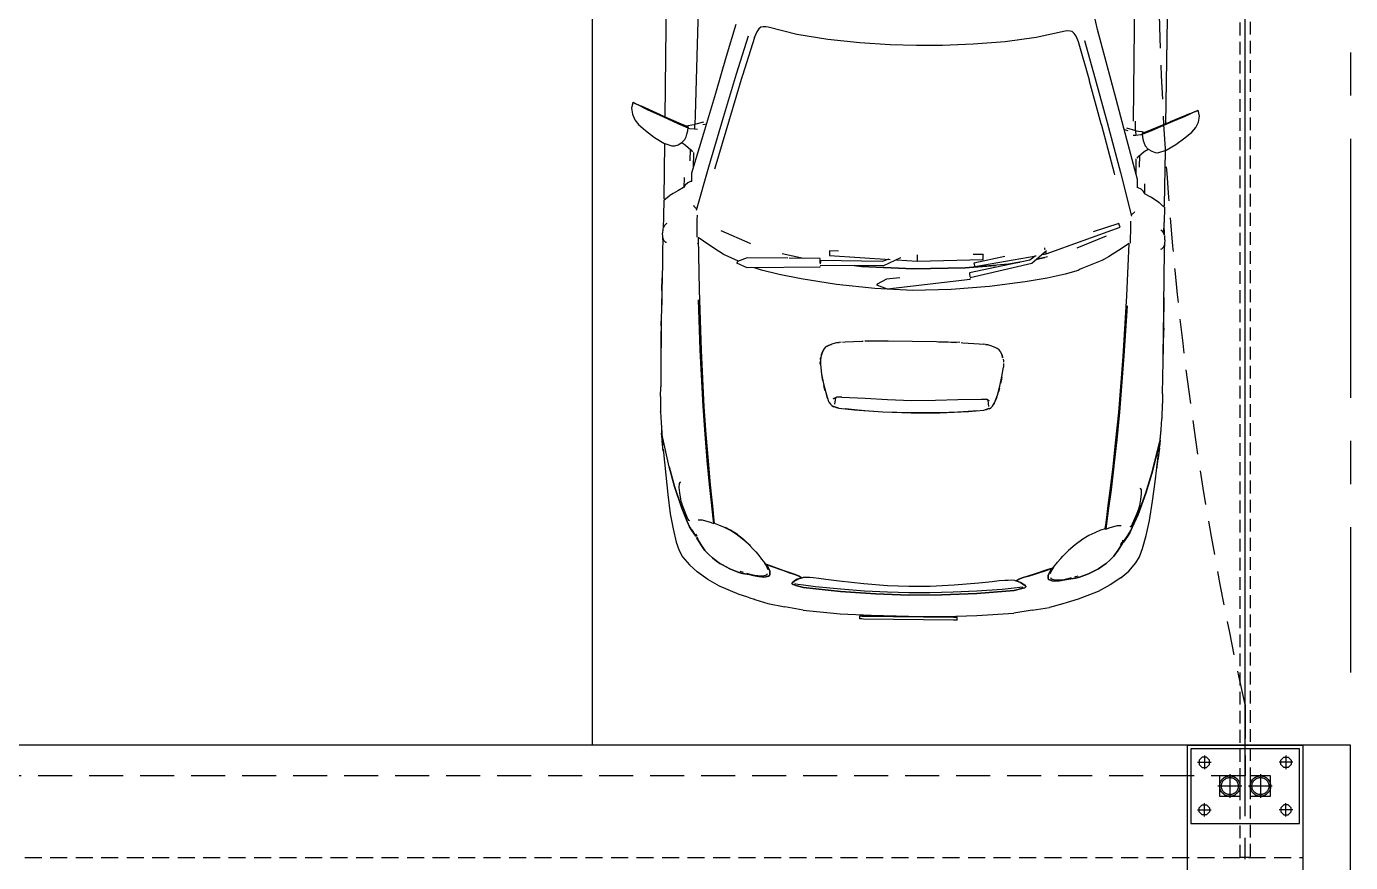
# Model space of a CAD drawing. Header units: inches. Extents: x 7915 to 10666, y -851 to 1175.
# Drawn here: x 9489.7 to 9684.5, y 117.4 to 240.3 of the extents above; entities that cross this region are included whole.
import ezdxf

# ---------------------------------------------------------------- set-up
doc = ezdxf.new("R2010")
doc.units = ezdxf.units.IN
doc.header["$LTSCALE"] = 10
doc.header["$MEASUREMENT"] = 0
for name, pattern in [('Amconstr', [9999, 9999, 0]), ('CENTER2', [28.575, 19.05, -3.175, 3.175, -3.175]), ('DASHED', [0.75, 0.5, -0.25]), ('HIDDEN2', [0.1875, 0.125, -0.0625])]:
    doc.linetypes.add(name, pattern=pattern)
for name, color, linetype in [('CAR1', 250, 'Continuous'), ('dim', 1, 'Continuous'), ('DIM DET', 2, 'Continuous'), ('PARK LINE', 2, 'Continuous'), ('SHADE COL', 4, 'Continuous'), ('SHADE I SEC BEAM', 11, 'HIDDEN2'), ('TEFLONE', 41, 'Continuous'), ('WALL', 4, 'Continuous')]:
    doc.layers.add(name, color=color, linetype=linetype)

# ---------------------------------------------------------------- blocks, each defined once
blk = doc.blocks.new('A$Cb01bacc0')
at = {"layer": 'SHADE COL', "linetype": 'Amconstr', "lineweight": 25}
h = blk.add_hatch(color=250, dxfattribs=at)
h.dxf.hatch_style = 1
edge = h.paths.add_edge_path(flags=17)
edge.add_arc((0, 0), 1.25, 0, 360)
edge = h.paths.add_edge_path()
edge.add_arc((0, 0), 1.5, 0, 360)
at = {"layer": 'SHADE COL', "color": 250, "linetype": 'Amconstr', "lineweight": 25}
for p, q in [((1.75, 0), (-1.75, 0)), ((0, -1.75), (0, 1.75))]:
    blk.add_line(p, q, dxfattribs=at)
at = {"layer": 'SHADE COL', "color": 1, "linetype": 'Amconstr', "lineweight": 25}
blk.add_lwpolyline([(-1.5, -1.5), (1.5, -1.5), (1.5, 1.5), (-1.5, 1.5)], close=True, dxfattribs=at)
at = {"layer": 'SHADE COL', "linetype": 'Amconstr', "lineweight": 25}
for radius in [1.5, 1.25]:
    blk.add_circle((0, 0), radius, dxfattribs=at)
blk = doc.blocks.new('A$Cdadfba19')
at = {"layer": 'SHADE COL', "color": 250, "linetype": 'Amconstr', "lineweight": 25}
for p, q in [((1, 0), (-1, 0)), ((0, 1), (0, -1))]:
    blk.add_line(p, q, dxfattribs=at)
at = {"layer": 'SHADE COL', "color": 1, "linetype": 'Amconstr', "lineweight": 25}
blk.add_lwpolyline([(-0.31, 0.75), (-0.75, 0.31), (-0.75, -0.31), (-0.31, -0.75), (0.31, -0.75), (0.75, -0.31), (0.75, 0.31), (0.31, 0.75)], close=True, dxfattribs=at)
blk = doc.blocks.new('*U247')
at = {"layer": 'DIM DET', "color": 250, "linetype": 'CENTER2', "ltscale": 0.1}
blk.add_line((0, -21), (0, 21), dxfattribs=at)
at = {"layer": 'SHADE COL', "color": 1, "linetype": 'Amconstr', "lineweight": 25}
blk.add_lwpolyline([(-8.5, -18), (-8.5, 18), (8.5, 18), (8.5, -18)], close=True, dxfattribs=at)
at = {"layer": 'SHADE COL', "color": 2, "linetype": 'Amconstr', "lineweight": 25}
for points in [[(8, 6.5), (8, 17.5), (-8, 17.5), (-8, 6.5)], [(8, -6.5), (8, -17.5), (-8, -17.5), (-8, -6.5)]]:
    blk.add_lwpolyline(points, close=True, dxfattribs=at)
for p, rotation in [((-6, 15.5), 90), ((6, 8.5), 270), ((-6, -8.5), 90), ((6, -15.5), 270)]:
    blk.add_blockref('A$Cdadfba19', p, dxfattribs=dict(at, rotation=rotation))
at = {"layer": 'SHADE COL', "color": 2, "linetype": 'Amconstr', "lineweight": 25, "xscale": -1}
for p, rotation in [((6, 15.5), 270), ((-6, 8.5), 90), ((6, -8.5), 270), ((-6, -15.5), 90)]:
    blk.add_blockref('A$Cdadfba19', p, dxfattribs=dict(at, rotation=rotation))
at = {"layer": 'SHADE COL', "linetype": 'Amconstr', "lineweight": 25, "rotation": 90.00000000000001}
for p in [(-2.25, 12), (2.25, 12), (-2.25, -12), (2.25, -12)]:
    blk.add_blockref('A$Cb01bacc0', p, dxfattribs=at)
blk = doc.blocks.new('*U248')
at = {"layer": 'dim', "color": 0, "linetype": 'ByBlock', "lineweight": -2}
blk.add_blockref('*U247', (1536, 0), dxfattribs=at)
blk = doc.blocks.new('*U249')
at = {"layer": 'PARK LINE', "linetype": 'Amconstr', "lineweight": 25}
blk.add_line((-17.45, 4.43), (-203.54, 51.71), dxfattribs=at)
blk = doc.blocks.new('*U250')
at = {"layer": 'PARK LINE', "color": 0, "linetype": 'ByBlock', "lineweight": -2}
for p in [(-354.55, -1395.67), (-378.19, -1488.71)]:
    blk.add_blockref('*U249', p, dxfattribs=at)
blk = doc.blocks.new('*U251')
at = {"layer": 'SHADE I SEC BEAM', "ltscale": 1.5}
blk.add_lwpolyline([(-0.75, 124.75), (0.75, 124.75), (0.75, -124.75), (-0.75, -124.75)], close=True, dxfattribs=at)
blk = doc.blocks.new('*U252')
at = {"layer": 'dim', "color": 0, "linetype": 'ByBlock', "lineweight": -2}
blk.add_blockref('*U251', (1536, 252.5), dxfattribs=at)
blk = doc.blocks.new('*U255')
at = {"layer": 'TEFLONE', "linetype": 'DASHED'}
blk.add_lwpolyline([(-89.63, 108, 0.1117), (-89.63, -120), (102.37, -120, -0.1117), (102.37, 108), (102.37, 118.5), (-89.63, 118.5)], format="xyb", close=True, dxfattribs=at)
blk = doc.blocks.new('*U256')
at = {"layer": 'TEFLONE', "color": 0, "linetype": 'ByBlock', "lineweight": -2}
blk.add_blockref('*U255', (1344, 0), dxfattribs=at)
blk = doc.blocks.new('A$C6e495745')
at = {"layer": 'CAR1'}
for p, q in [((72.29, 82.45), (71.42, 81.44)), ((72.96, 83), (72.29, 82.45)), ((72.98, 83.01), (72.96, 83)), ((73.79, 83.39), (72.98, 83.01)), ((73.76, 79.24), (74.98, 82.06)), ((74.67, 83.52), (73.79, 83.39)), ((74.82, 81.89), (74.52, 81.2)), ((75.54, 83.33), (74.67, 83.52)), ((74.69, 81.6), (74.79, 81.81)), ((74.79, 81.81), (74.89, 82.03)), ((74.89, 82.03), (74.97, 82.21)), ((75.54, 83.34), (74.95, 83.46)), ((74.97, 82.21), (75.13, 82.52)), ((74.97, 82.21), (74.97, 82.21)), ((75.53, 83.3), (74.98, 82.06)), ((75.13, 82.52), (75.26, 82.81)), ((75.45, 83.18), (75.26, 82.81)), ((75.26, 82.81), (75.37, 83.04)), ((75.26, 82.81), (75.26, 82.81)), ((75.37, 83.04), (75.45, 83.18)), ((75.45, 83.18), (75.5, 83.25)), ((75.5, 83.25), (75.53, 83.3)), ((75.53, 83.3), (75.54, 83.33)), ((75.54, 83.33), (75.54, 83.34)), ((70.42, 80.11), (69.59, 78.71)), ((71.42, 81.44), (70.42, 80.11)), ((73.64, 79.22), (74.18, 80.44)), ((74.52, 81.2), (73.7, 79.36)), ((74.18, 80.44), (74.6, 81.41)), ((74.6, 81.41), (74.69, 81.6)), ((24.58, 78.19), (20.77, 77.75)), ((21.99, 77.25), (26.64, 78.37)), ((24.3, 78.16), (25.74, 78.35)), ((25.52, 78.28), (25.14, 78.23)), ((25.52, 78.28), (25.6, 78.29)), ((25.6, 78.29), (26.94, 78.43)), ((26.34, 78.41), (25.74, 78.35)), ((26.94, 78.43), (26.34, 78.41)), ((26.64, 78.37), (26.75, 78.39)), ((26.75, 78.39), (26.64, 78.37)), ((26.75, 78.39), (26.84, 78.4)), ((26.84, 78.4), (26.75, 78.39)), ((26.84, 78.4), (26.92, 78.41)), ((26.92, 78.41), (26.84, 78.4)), ((26.96, 78.42), (26.87, 78.4)), ((27.57, 78.47), (26.94, 78.43)), ((28.49, 78.54), (26.96, 78.42)), ((30.04, 78.64), (28.49, 78.54)), ((30.04, 78.64), (30.13, 78.64)), ((32.33, 78.68), (30.13, 78.64)), ((32.33, 78.68), (33.75, 78.67)), ((36.21, 78.7), (33.75, 78.67)), ((38.54, 78.72), (36.21, 78.7)), ((40.51, 78.72), (38.54, 78.72)), ((42.71, 78.71), (39.48, 78.68)), ((43.4, 78.71), (40.51, 78.72)), ((42.71, 78.71), (43.4, 78.71)), ((45.62, 78.7), (43.4, 78.71)), ((47.81, 78.69), (45.62, 78.7)), ((47.93, 78.68), (45.79, 78.69)), ((49.8, 78.68), (47.81, 78.69)), ((47.93, 78.68), (49.8, 78.67)), ((50.73, 78.67), (49.8, 78.68)), ((49.8, 78.67), (49.8, 78.67)), ((51.84, 78.67), (49.81, 78.68)), ((53.74, 78.67), (51.84, 78.67)), ((55.42, 78.67), (53.74, 78.67)), ((54.96, 78.1), (54.99, 78.21)), ((54.99, 78.21), (55.29, 78.5)), ((55.29, 78.5), (55.71, 78.65)), ((55.42, 78.67), (55.74, 78.65)), ((55.71, 78.65), (55.8, 78.67)), ((55.8, 78.67), (56.37, 78.71)), ((56.94, 78.67), (56.37, 78.71)), ((56.94, 78.67), (57.03, 78.65)), ((57.45, 78.5), (57.03, 78.65)), ((57.18, 78.59), (58.65, 78.54)), ((57.74, 78.21), (57.45, 78.5)), ((57.78, 78.09), (57.74, 78.21)), ((58.65, 78.54), (58.92, 78.54)), ((58.92, 78.54), (61.19, 78.56)), ((61.35, 78.32), (61.19, 78.56)), ((61.41, 78.53), (61.32, 78.44)), ((61.32, 78.43), (61.32, 78.44)), ((61.32, 78.36), (61.32, 78.43)), ((61.32, 78.43), (61.32, 78.43)), ((61.82, 77.81), (61.35, 78.32)), ((61.41, 78.53), (61.47, 78.53)), ((61.47, 78.53), (69.53, 78.55)), ((69.59, 78.71), (69.2, 77.51)), ((73.76, 79.24), (72.61, 76.52)), ((72.7, 77.1), (73.11, 78.02)), ((73.7, 79.36), (72.9, 77.53)), ((73.11, 78.02), (73.64, 79.22)), ((73.47, 78.56), (93.59, 78.6)), ((10.92, 76.06), (9.71, 75.6)), ((12.86, 76.56), (10.92, 76.06)), ((15.07, 76.99), (12.86, 76.56)), ((17.94, 77.41), (15.07, 76.99)), ((15.93, 75.31), (19.11, 76.41)), ((19.11, 76.41), (15.93, 75.31)), ((20.77, 77.75), (17.94, 77.41)), ((19.11, 76.41), (21.99, 77.25)), ((21.99, 77.25), (19.11, 76.41)), ((61.84, 77.78), (61.82, 77.81)), ((61.88, 77.72), (61.84, 77.78)), ((62.19, 77.25), (61.88, 77.72)), ((62.63, 76.54), (62.19, 77.25)), ((63.09, 75.71), (62.63, 76.54)), ((69.2, 77.51), (69.23, 77.09)), ((69.23, 77.09), (69.39, 76.57)), ((69.72, 76.04), (69.34, 75.49)), ((69.39, 76.57), (69.7, 76.06)), ((69.7, 76.06), (70.19, 75.63)), ((72.23, 76), (72, 75.43)), ((72.61, 76.52), (72.09, 75.28)), ((72.11, 75.69), (72.23, 76)), ((72.47, 76.57), (72.23, 76)), ((72.23, 76), (72.36, 76.3)), ((72.36, 76.3), (72.49, 76.61)), ((72.36, 76.3), (72.47, 76.57)), ((72.9, 77.53), (72.47, 76.57)), ((72.47, 76.57), (72.49, 76.61)), ((72.49, 76.61), (72.51, 76.66)), ((72.51, 76.66), (72.53, 76.72)), ((72.53, 76.72), (72.56, 76.77)), ((72.56, 76.77), (72.6, 76.86)), ((72.6, 76.86), (72.64, 76.95)), ((72.64, 76.95), (72.67, 77.03)), ((72.67, 77.03), (72.7, 77.1)), ((7.59, 74.06), (6.61, 72.93)), ((8.8, 75.09), (7.59, 74.06)), ((9.71, 75.6), (8.8, 75.09)), ((12.68, 73.79), (13.21, 74.13)), ((13.21, 74.13), (12.68, 73.79)), ((13.21, 74.13), (14, 74.49)), ((14, 74.49), (13.21, 74.13)), ((14, 74.49), (15.93, 75.31)), ((15.93, 75.31), (14, 74.49)), ((14.09, 74.13), (14.14, 74.26)), ((14.17, 74.32), (14.14, 74.26)), ((14.32, 74.41), (14.17, 74.32)), ((14.53, 74.53), (14.32, 74.41)), ((16.13, 75.17), (14.53, 74.53)), ((16.51, 75.31), (16.13, 75.17)), ((16.76, 75.39), (16.51, 75.31)), ((16.98, 75.46), (16.76, 75.39)), ((17.24, 75.53), (16.98, 75.46)), ((18.17, 75.68), (17.24, 75.53)), ((18.99, 75.77), (18.17, 75.68)), ((19.57, 75.77), (18.99, 75.77)), ((19.72, 75.68), (19.57, 75.77)), ((19.74, 75.58), (19.72, 75.68)), ((60.4, 74.16), (59.94, 73.7)), ((60.51, 74.21), (60.4, 74.16)), ((63.12, 75.67), (63.09, 75.71)), ((64.6, 75.65), (63.12, 75.67)), ((63.15, 75.64), (63.12, 75.67)), ((63.46, 75.47), (63.15, 75.64)), ((63.82, 75.09), (63.46, 75.47)), ((64, 74.68), (63.82, 75.09)), ((64.03, 74.52), (64, 74.68)), ((65.23, 74.56), (64.02, 74.57)), ((71.08, 72.89), (65.23, 74.56)), ((68.27, 74.3), (66.02, 74.34)), ((68.75, 74.82), (67.03, 74.82)), ((68.65, 74.71), (68.36, 74.46)), ((69.34, 75.49), (68.65, 74.71)), ((70.19, 75.63), (70.55, 75.45)), ((70.55, 75.45), (70.96, 75.32)), ((70.96, 75.32), (71.44, 75.21)), ((71.44, 75.21), (71.98, 75.14)), ((71.67, 73.8), (71.69, 74.21)), ((71.69, 74.21), (71.77, 74.95)), ((72.38, 74.23), (71.69, 74.24)), ((71.77, 74.95), (71.79, 75.17)), ((72, 75.43), (71.96, 75.23)), ((71.96, 75.23), (71.97, 75.33)), ((71.96, 75.16), (71.96, 75.23)), ((71.96, 75.23), (71.98, 75.14)), ((71.98, 75.14), (71.96, 75.16)), ((71.97, 75.33), (72, 75.43)), ((71.98, 75.14), (72.04, 75.18)), ((72.01, 75.15), (71.98, 75.14)), ((72, 75.43), (72.11, 75.69)), ((72.04, 75.18), (72.01, 75.15)), ((72.04, 75.18), (72.09, 75.28)), ((72.07, 75.22), (72.04, 75.18)), ((72.09, 75.28), (72.07, 75.22)), ((72.21, 75.14), (72.14, 75.41)), ((72.29, 74.6), (72.21, 75.14)), ((72.33, 74.29), (72.29, 74.6)), ((72.33, 74.23), (72.33, 74.29)), ((72.74, 72.91), (72.38, 74.23)), ((73.77, 74.14), (72.4, 74.16)), ((101.62, 73.79), (73.77, 74.14)), ((5.51, 71.36), (6.59, 72.91)), ((9.77, 71.85), (10.64, 72.46)), ((10.64, 72.46), (9.77, 71.85)), ((10.64, 72.46), (11.67, 73.07)), ((11.67, 73.07), (10.64, 72.46)), ((11.72, 72.99), (11.49, 72.87)), ((11.89, 73.21), (11.78, 73.13)), ((11.78, 73.02), (12.12, 73.13)), ((11.84, 73.21), (12.18, 73.45)), ((12.3, 73.49), (11.89, 73.21)), ((12.18, 73.45), (12.68, 73.79)), ((12.77, 73.81), (12.3, 73.49)), ((14.26, 72.3), (14.12, 71.78)), ((14.27, 72.88), (14.26, 72.3)), ((30.9, 72.26), (26.83, 71.92)), ((26.89, 72.04), (30.95, 72.39)), ((39.15, 72.8), (30.9, 72.26)), ((30.95, 72.39), (39.24, 72.92)), ((48.09, 73.21), (39.15, 72.8)), ((39.24, 72.92), (46.59, 73.28)), ((55.77, 73.46), (48.09, 73.21)), ((54.72, 71.89), (55.77, 73.46)), ((54.93, 73.56), (54.85, 73.43)), ((55.82, 73.59), (58.4, 73.62)), ((58.4, 73.62), (59.06, 73.62)), ((59.79, 73.74), (66.22, 72.02)), ((76.98, 71.23), (71.08, 72.89)), ((72.42, 73.03), (72.42, 73.02)), ((72.42, 73.02), (72.53, 72.48)), ((4.55, 69.63), (5.51, 71.36)), ((7.85, 69.6), (8.25, 70.16)), ((8.25, 70.16), (7.85, 69.6)), ((8.25, 70.16), (8.67, 70.71)), ((8.67, 70.71), (8.25, 70.16)), ((8.67, 70.71), (9.16, 71.26)), ((9.16, 71.26), (8.67, 70.71)), ((9.16, 71.26), (9.77, 71.85)), ((9.77, 71.85), (9.16, 71.26)), ((13.53, 69.83), (13.77, 70.58)), ((13.96, 71.24), (13.72, 70.58)), ((13.72, 70.58), (14.55, 70.68)), ((13.72, 70.57), (13.72, 70.58)), ((13.72, 70.58), (13.73, 70.58)), ((14.69, 70.61), (13.74, 70.5)), ((13.77, 70.58), (13.77, 70.59)), ((14.12, 71.78), (13.96, 71.24)), ((14.55, 70.68), (16.81, 70.98)), ((15.87, 70.76), (14.69, 70.61)), ((17.19, 70.92), (15.87, 70.76)), ((16.81, 70.98), (19.49, 71.3)), ((19.43, 71.18), (17.19, 70.92)), ((22.96, 71.55), (19.43, 71.18)), ((19.49, 71.3), (23.02, 71.67)), ((26.83, 71.92), (22.96, 71.55)), ((23.02, 71.67), (23.02, 71.67)), ((23.03, 71.67), (26.89, 72.04)), ((23.03, 71.67), (23.03, 71.67)), ((53.37, 69.75), (53.8, 70.46)), ((53.8, 70.46), (54.72, 71.89)), ((66.04, 71.15), (65.89, 71.19)), ((73.32, 69.11), (66.04, 71.15)), ((66.22, 72.02), (73.52, 69.99)), ((82.45, 69.7), (76.98, 71.23)), ((3.35, 66.7), (4.55, 69.63)), ((7.13, 68.13), (7.67, 69.2)), ((7.67, 69.2), (7.13, 68.13)), ((7.67, 69.2), (7.85, 69.6)), ((7.85, 69.6), (7.67, 69.2)), ((12.73, 68.11), (13.17, 68.99)), ((12.82, 68.11), (13.2, 68.87)), ((13.17, 68.99), (13.53, 69.83)), ((52.39, 67.46), (53.23, 69.47)), ((53.23, 69.47), (53.29, 69.62)), ((53.29, 69.62), (53.37, 69.75)), ((54.99, 65.79), (56.8, 70.07)), ((73.32, 69.11), (73.1, 69.18)), ((79.6, 67.3), (73.32, 69.11)), ((73.52, 69.99), (79.92, 68.14)), ((87.19, 68.37), (82.45, 69.7)), ((3.01, 65.57), (3.35, 66.7)), ((6.3, 65.24), (6.44, 66.23)), ((6.44, 66.23), (6.3, 65.24)), ((6.44, 66.23), (6.59, 66.8)), ((6.59, 66.8), (6.44, 66.23)), ((6.59, 66.8), (7.13, 68.13)), ((7.13, 68.13), (6.59, 66.8)), ((6.77, 66.63), (6.63, 66.15)), ((11.36, 66.14), (12.2, 67.25)), ((12.18, 67.06), (11.49, 66.16)), ((12.18, 67.06), (12.82, 68.11)), ((12.18, 67.06), (12.18, 67.06)), ((12.2, 67.25), (12.73, 68.11)), ((51.42, 66.21), (52.1, 67.72)), ((52.32, 67.63), (52.1, 67.72)), ((52.9, 66.23), (52.32, 67.63)), ((52.91, 60.21), (52.9, 66.23)), ((79.72, 67.26), (79.6, 67.3)), ((85.33, 65.61), (79.72, 67.26)), ((79.92, 68.14), (85.55, 66.47)), ((2.63, 64.37), (2.07, 62.49)), ((2.63, 64.37), (2.66, 64.45)), ((2.66, 64.45), (2.85, 65.07)), ((2.85, 65.07), (3.01, 65.57)), ((6.02, 63.83), (6.19, 64.68)), ((6.19, 64.68), (6.02, 63.83)), ((6.24, 64.51), (6.14, 63.46)), ((6.19, 64.68), (6.3, 65.24)), ((6.3, 65.24), (6.19, 64.68)), ((6.43, 65.3), (6.24, 64.51)), ((6.51, 65.66), (6.43, 65.3)), ((9.66, 64.36), (9.3, 64.02)), ((10.17, 64.82), (9.66, 64.36)), ((10.6, 65.24), (10.17, 64.82)), ((10.51, 65.15), (11.36, 66.14)), ((11.49, 66.16), (10.6, 65.24)), ((51.12, 64.09), (51.44, 65.11)), ((51.66, 55.46), (51.42, 66.21)), ((54.98, 65.77), (54.99, 65.79)), ((86.18, 65.24), (85.25, 65.64)), ((86.58, 64.96), (86.18, 65.24)), ((86.83, 64.66), (86.58, 64.96)), ((86.91, 64.33), (86.83, 64.66)), ((86.93, 63.94), (86.91, 64.33)), ((2.07, 62.49), (1.64, 59.96)), ((5.96, 63.12), (6.02, 63.83)), ((6.02, 63.83), (5.96, 63.12)), ((6, 62.8), (5.96, 63.12)), ((5.96, 63.12), (6, 62.8)), ((6.12, 62.41), (6, 62.8)), ((6, 62.8), (6.12, 62.41)), ((6.2, 62.29), (6.12, 62.41)), ((6.12, 62.41), (6.2, 62.29)), ((6.14, 63.46), (6.18, 63.06)), ((6.18, 63.06), (6.25, 62.85)), ((6.27, 62.8), (6.38, 62.63)), ((6.38, 62.63), (6.49, 62.57)), ((7.38, 62.51), (6.85, 62.24)), ((6.85, 62.24), (7.38, 62.51)), ((7.04, 62.51), (7.37, 62.62)), ((7.36, 62.56), (7.89, 62.9)), ((7.37, 62.62), (7.77, 62.85)), ((7.86, 62.82), (7.38, 62.51)), ((7.38, 62.51), (7.86, 62.82)), ((7.45, 62.66), (7.44, 62.66)), ((7.48, 62.67), (7.45, 62.66)), ((7.53, 62.03), (7.86, 62.82)), ((7.9, 62.89), (7.65, 62.05)), ((7.77, 62.85), (7.99, 62.99)), ((7.85, 62.8), (7.87, 62.8)), ((7.86, 62.82), (7.89, 62.9)), ((7.87, 62.85), (7.89, 62.86)), ((7.88, 62.86), (7.9, 62.87)), ((7.89, 62.9), (7.92, 62.91)), ((8.01, 63.01), (7.9, 62.89)), ((8.6, 63.47), (8.01, 63.01)), ((8.75, 63.57), (8.6, 63.47)), ((9.3, 64.02), (8.75, 63.57)), ((50.51, 61.45), (51.12, 64.09)), ((85.87, 59.38), (86.88, 63.6)), ((86.88, 63.6), (86.93, 63.94)), ((6.37, 62.21), (6.2, 62.29)), ((6.2, 62.29), (6.37, 62.21)), ((6.85, 62.24), (6.37, 62.21)), ((6.37, 62.21), (6.85, 62.24)), ((6.96, 60.35), (7.53, 62.03)), ((7.65, 62.05), (7.04, 60.35)), ((49.91, 58.24), (50.51, 61.45)), ((52.92, 57.92), (53.53, 61.07)), ((1.19, 57.26), (1.64, 59.96)), ((4.8, 58.37), (4.87, 58.58)), ((4.87, 58.58), (4.8, 58.37)), ((4.87, 58.58), (4.94, 58.8)), ((4.94, 58.8), (4.87, 58.58)), ((4.94, 58.8), (5.05, 58.95)), ((5.05, 58.95), (4.94, 58.8)), ((5.08, 58.52), (5, 58.09)), ((5.05, 58.95), (5.11, 58.97)), ((5.11, 58.97), (5.05, 58.95)), ((5.11, 58.97), (5.3, 58.83)), ((5.3, 58.83), (5.11, 58.97)), ((5.29, 58.67), (5.47, 58.52)), ((5.3, 58.83), (5.46, 58.57)), ((5.46, 58.57), (5.3, 58.83)), ((5.46, 58.57), (5.71, 58.18)), ((5.71, 58.18), (5.46, 58.57)), ((5.47, 58.52), (5.63, 58.25)), ((6.22, 58.11), (6.43, 58.67)), ((6.47, 58.58), (6.23, 57.96)), ((6.43, 58.67), (6.61, 59.27)), ((6.69, 59.29), (6.47, 58.58)), ((6.61, 59.27), (6.96, 60.35)), ((7.04, 60.35), (6.69, 59.29)), ((52.92, 55.49), (52.91, 60.05)), ((85.19, 54.81), (85.87, 59.38)), ((1.19, 57.26), (0.73, 51.79)), ((4, 51.79), (4.51, 57.27)), ((4.51, 57.27), (4, 51.79)), ((4.51, 57.27), (4.8, 58.37)), ((4.8, 58.37), (4.51, 57.27)), ((4.9, 57.26), (4.69, 55.5)), ((5, 58.09), (4.9, 57.26)), ((5.63, 58.25), (5.75, 58.07)), ((5.71, 58.18), (5.9, 57.67)), ((5.9, 57.67), (5.71, 58.18)), ((5.9, 57.67), (5.93, 57.56)), ((5.93, 57.56), (5.9, 57.67)), ((5.93, 57.56), (6.22, 58.11)), ((6, 57.56), (5.93, 57.56)), ((6.23, 57.96), (5.95, 57.47)), ((5.95, 57.47), (6.01, 57.26)), ((6, 57.56), (6, 57.55)), ((6.01, 57.26), (6.05, 56.83)), ((6.05, 56.83), (6.03, 56.36)), ((49.17, 53.01), (49.91, 58.24)), ((4.69, 55.5), (4.37, 51.76)), ((5.92, 55.04), (5.8, 54.01)), ((5.99, 55.86), (5.92, 55.04)), ((6.03, 56.36), (5.99, 55.86)), ((34.53, 54.74), (33.22, 54.39)), ((33.5, 54.47), (33.84, 54.57)), ((33.84, 54.57), (34.23, 54.66)), ((35.94, 55.02), (34.53, 54.74)), ((34.94, 54.82), (35.57, 54.96)), ((35.57, 54.96), (35.86, 55)), ((37.35, 55.22), (35.94, 55.02)), ((37.35, 55.22), (37.5, 55.24)), ((38.02, 55.23), (37.35, 55.22)), ((37.5, 55.24), (37.85, 55.23)), ((38.65, 55.13), (38.02, 55.23)), ((38.09, 55.22), (38.25, 55.21)), ((38.25, 55.21), (38.49, 55.15)), ((39.21, 54.94), (38.65, 55.13)), ((38.79, 55.08), (38.84, 55.07)), ((38.84, 55.07), (39.2, 54.94)), ((39.2, 54.94), (39.52, 54.78)), ((39.68, 54.69), (39.21, 54.94)), ((39.52, 54.78), (39.56, 54.76)), ((39.85, 54.56), (39.68, 54.69)), ((39.72, 54.66), (39.77, 54.64)), ((39.77, 54.64), (39.79, 54.61)), ((39.97, 54.41), (39.85, 54.56)), ((51.66, 55.46), (51.75, 55.46)), ((52.01, 46.15), (51.9, 55.47)), ((52.51, 55.44), (52.17, 55.48)), ((52.3, 55.47), (52.92, 55.49)), ((52.46, 55.45), (52.46, 55.47)), ((52.63, 55.43), (52.51, 55.44)), ((52.61, 46.33), (52.63, 55.43)), ((84.76, 50.09), (85.19, 54.81)), ((5.8, 54.01), (5.55, 52.03)), ((31.26, 53.2), (30.97, 52.44)), ((30.99, 52.5), (31.02, 52.76)), ((31.02, 52.76), (31.21, 53.21)), ((31.34, 53.45), (31.17, 53.23)), ((31.17, 53.23), (31.25, 53.19)), ((31.55, 53.67), (31.34, 53.45)), ((31.36, 53.48), (31.36, 53.47)), ((31.37, 53.48), (31.36, 53.48)), ((31.8, 53.85), (31.55, 53.67)), ((32.46, 52.95), (31.55, 53.07)), ((32.09, 54), (31.8, 53.85)), ((31.87, 53.89), (31.89, 53.91)), ((31.89, 53.91), (31.95, 53.93)), ((33.22, 54.39), (32.09, 54)), ((32.32, 54.08), (32.55, 54.18)), ((32.34, 53.08), (32.56, 52.85)), ((32.34, 53.08), (32.34, 53.08)), ((32.37, 53.3), (32.59, 52.78)), ((32.37, 53.22), (32.48, 53.03)), ((32.37, 53.22), (32.37, 53.22)), ((32.55, 54.18), (32.93, 54.29)), ((32.58, 51.99), (32.59, 52.79)), ((40.05, 54.25), (39.97, 54.41)), ((40.01, 54.33), (40.05, 54.27)), ((40.05, 54.27), (40.29, 53.77)), ((40.15, 54.07), (40.05, 54.25)), ((40.4, 53.45), (40.15, 54.07)), ((40.29, 53.77), (40.34, 53.61)), ((40.57, 52.88), (40.4, 53.45)), ((40.66, 52.24), (40.57, 52.88)), ((40.58, 52.81), (40.6, 52.75)), ((40.6, 52.75), (40.62, 52.52)), ((48.65, 47.37), (49.17, 53.01)), ((53.41, 54.09), (52.96, 45.2)), ((54.1, 54.11), (53.41, 54.09)), ((54.06, 52.8), (54.1, 54.11)), ((0.73, 51.79), (0.56, 47.23)), ((3.72, 46.64), (4, 51.79)), ((4, 51.79), (3.72, 46.64)), ((4.37, 51.76), (4.16, 48.27)), ((5.55, 52.03), (5.21, 48.4)), ((30.97, 52.44), (30.74, 50.11)), ((30.74, 50.12), (30.87, 51.45)), ((30.87, 51.45), (30.87, 51.46)), ((32.58, 51.99), (32.48, 48.59)), ((40.67, 52.03), (40.72, 51.62)), ((40.72, 51.62), (40.85, 49.18)), ((0, 48.81), (0, 48.93)), ((0, 48.93), (0.44, 48.92)), ((0, 48.62), (0, 48.81)), ((0.44, 48.92), (0.44, 48.8)), ((0.44, 48.8), (0.44, 48.92)), ((0.44, 48.8), (0.44, 48.6)), ((0.44, 48.61), (0.44, 48.8)), ((30.74, 50.11), (30.5, 45.97)), ((30.64, 48.6), (30.74, 50.12)), ((40.85, 49.18), (40.86, 48.96)), ((40.94, 45.3), (40.87, 48.75)), ((51.85, 49.39), (51.63, 41.76)), ((51.63, 41.76), (51.85, 49.38)), ((51.85, 49.38), (51.96, 50.47)), ((51.96, 50.47), (51.85, 49.39)), ((84.53, 45.62), (84.76, 50.09)), ((0, 48.38), (0, 48.62)), ((0, 35.14), (0, 48.38)), ((0.44, 48.39), (0.44, 48.61)), ((0.44, 48.6), (0.44, 48.38)), ((0.44, 35.14), (0.44, 48.39)), ((0.44, 48.38), (0.44, 35.14)), ((0.56, 47.23), (0.5, 41.76)), ((4.16, 48.27), (4.03, 44.87)), ((5.21, 48.4), (4.99, 44.91)), ((30.49, 45.97), (30.64, 48.6)), ((32.48, 48.59), (32.34, 45.28)), ((40.88, 48.26), (40.93, 46.71)), ((48.45, 41.76), (48.65, 47.37)), ((48.58, 45.53), (49.13, 47.1)), ((49.28, 47.02), (49.13, 47.1)), ((50.04, 45.69), (49.28, 47.02)), ((3.62, 41.76), (3.72, 46.64)), ((3.72, 46.64), (3.62, 41.76)), ((4.03, 44.87), (3.99, 41.76)), ((4.99, 44.91), (4.91, 41.76)), ((30.5, 45.97), (30.43, 41.76)), ((30.43, 41.76), (30.49, 45.97)), ((32.34, 45.28), (32.26, 41.76)), ((40.93, 46.71), (40.93, 45.62)), ((40.94, 41.76), (40.94, 45.3)), ((50.16, 33.35), (48.58, 45.51)), ((50.26, 43.73), (50.04, 45.69)), ((53.21, 43.66), (52.01, 46.15)), ((52.97, 45.39), (52.61, 46.33)), ((84.45, 41.76), (84.53, 45.62)), ((52.92, 44.27), (52.76, 41.22)), ((53.21, 43.66), (53.23, 43.66)), ((0.5, 41.76), (0.56, 36.29)), ((3.72, 36.88), (3.62, 41.76)), ((3.62, 41.76), (3.72, 36.88)), ((3.99, 41.76), (4.03, 38.65)), ((4.91, 41.76), (4.99, 38.61)), ((30.43, 41.76), (30.5, 37.55)), ((30.49, 37.55), (30.43, 41.76)), ((32.26, 41.76), (32.34, 38.24)), ((40.94, 38.22), (40.94, 41.76)), ((48.65, 36.15), (48.45, 41.76)), ((51.85, 34.14), (51.63, 41.76)), ((51.63, 41.76), (51.85, 34.13)), ((52.76, 41.22), (53.13, 31.51)), ((53.55, 41.2), (52.76, 41.22)), ((53.68, 41.21), (53.55, 41.2)), ((84.53, 37.9), (84.45, 41.76)), ((4.03, 38.65), (4.16, 35.25)), ((4.99, 38.61), (5.21, 35.11)), ((30.64, 34.92), (30.49, 37.55)), ((30.5, 37.55), (30.74, 33.36)), ((32.34, 38.24), (32.48, 34.93)), ((40.87, 34.77), (40.94, 38.22)), ((40.93, 37.89), (40.93, 36.81)), ((84.76, 33.43), (84.53, 37.9)), ((0, 34.93), (0, 35.14)), ((0.44, 34.93), (0.44, 35.14)), ((0.44, 35.14), (0.44, 34.91)), ((0.56, 36.29), (0.73, 31.73)), ((4, 31.73), (3.72, 36.88)), ((3.72, 36.88), (4, 31.73)), ((4.16, 35.25), (4.37, 31.76)), ((5.21, 35.11), (5.55, 31.49)), ((40.93, 36.81), (40.88, 35.25)), ((49.17, 30.51), (48.65, 36.15)), ((0, 34.74), (0, 34.93)), ((0, 34.6), (0, 34.74)), ((0, 34.6), (0.44, 34.6)), ((0, 34.6), (0.44, 34.6)), ((0.44, 34.73), (0.44, 34.93)), ((0.44, 34.91), (0.44, 34.72)), ((0.44, 34.6), (0.44, 34.73)), ((0.44, 34.72), (0.44, 34.6)), ((0.44, 34.6), (0.44, 34.6)), ((30.74, 33.4), (30.64, 34.92)), ((30.87, 32.08), (30.74, 33.4)), ((30.74, 33.36), (30.97, 31.08)), ((32.48, 34.93), (32.58, 31.53)), ((40.85, 34.34), (40.72, 31.9)), ((40.86, 34.55), (40.85, 34.34)), ((50.16, 33.35), (50.3, 33.36)), ((52.64, 24.32), (50.39, 33.38)), ((51.04, 33.46), (50.57, 33.41)), ((51.07, 33.48), (51.04, 33.46)), ((53.15, 24.64), (51.12, 33.48)), ((52.49, 27.78), (51.85, 34.14)), ((51.85, 34.13), (52.29, 29.7)), ((85.19, 28.71), (84.76, 33.43)), ((0.73, 31.73), (1.19, 26.26)), ((4.51, 26.25), (4, 31.73)), ((4, 31.73), (4.51, 26.25)), ((4.37, 31.76), (4.69, 28.02)), ((5.55, 31.49), (5.8, 29.51)), ((32.58, 31.53), (32.59, 30.74)), ((40.57, 30.64), (40.66, 31.28)), ((40.72, 31.9), (40.66, 31.28)), ((52.57, 32.88), (52.07, 32.69)), ((52.07, 32.69), (53.79, 23.74)), ((53.63, 28.33), (52.57, 32.88)), ((53.13, 31.51), (53.82, 31.53)), ((53.86, 31.53), (53.82, 31.53)), ((53.86, 31.53), (53.84, 32.99)), ((5.8, 29.51), (5.92, 28.48)), ((30.97, 31.08), (31.26, 30.31)), ((31.02, 30.76), (30.99, 31.01)), ((31.21, 30.31), (31.02, 30.76)), ((31.25, 30.33), (31.17, 30.29)), ((31.17, 30.29), (31.34, 30.06)), ((31.34, 30.06), (31.55, 29.85)), ((31.36, 30.04), (31.36, 30.03)), ((31.36, 30.03), (31.37, 30.03)), ((32.44, 30.55), (31.51, 30.44)), ((31.55, 29.85), (31.8, 29.67)), ((31.8, 29.67), (32.09, 29.52)), ((31.89, 29.61), (31.87, 29.63)), ((31.95, 29.59), (31.89, 29.61)), ((32.09, 29.52), (33.22, 29.13)), ((32.55, 29.34), (32.32, 29.44)), ((32.34, 30.43), (32.56, 30.67)), ((32.37, 30.3), (32.59, 30.74)), ((32.93, 29.23), (32.55, 29.34)), ((39.85, 28.96), (40.05, 29.27)), ((40.05, 29.27), (40.15, 29.45)), ((40.15, 29.45), (40.4, 30.07)), ((40.4, 30.07), (40.57, 30.64)), ((40.62, 31), (40.6, 30.76)), ((49.91, 25.28), (49.17, 30.51)), ((4.69, 28.02), (4.9, 26.25)), ((5.92, 28.48), (5.99, 27.66)), ((5.99, 27.66), (6.03, 27.16)), ((33.22, 29.13), (34.53, 28.78)), ((33.84, 28.95), (33.5, 29.05)), ((34.23, 28.86), (33.84, 28.95)), ((34.53, 28.78), (35.94, 28.5)), ((35.57, 28.56), (34.94, 28.7)), ((35.86, 28.52), (35.57, 28.56)), ((35.94, 28.5), (37.35, 28.3)), ((37.5, 28.28), (37.35, 28.3)), ((37.87, 28.29), (37.5, 28.28)), ((38.25, 28.3), (38.08, 28.3)), ((38.51, 28.37), (38.25, 28.3)), ((38.65, 28.39), (39.21, 28.58)), ((38.84, 28.45), (38.79, 28.44)), ((39.2, 28.57), (38.84, 28.45)), ((39.52, 28.74), (39.2, 28.57)), ((39.21, 28.58), (39.68, 28.83)), ((39.58, 28.77), (39.52, 28.74)), ((39.68, 28.83), (39.85, 28.96)), ((52.49, 27.8), (52.81, 26.12)), ((52.81, 26.15), (52.49, 27.78)), ((85.87, 24.14), (85.19, 28.71)), ((1.64, 23.56), (1.19, 26.26)), ((4.8, 25.15), (4.51, 26.25)), ((4.51, 26.25), (4.8, 25.15)), ((4.9, 26.25), (5, 25.43)), ((5, 25.43), (5.08, 24.99)), ((5.71, 25.34), (5.46, 24.95)), ((5.46, 24.95), (5.71, 25.34)), ((5.75, 25.45), (5.63, 25.26)), ((5.9, 25.85), (5.71, 25.34)), ((5.71, 25.34), (5.9, 25.85)), ((5.93, 25.96), (5.9, 25.85)), ((5.9, 25.85), (5.93, 25.96)), ((6.22, 25.41), (5.93, 25.96)), ((5.93, 25.96), (6, 25.96)), ((6.01, 26.26), (5.95, 26.04)), ((5.95, 26.04), (6.23, 25.56)), ((6, 25.97), (6, 25.96)), ((6.05, 26.69), (6.01, 26.26)), ((6.03, 27.16), (6.05, 26.69)), ((6.43, 24.85), (6.22, 25.41)), ((6.23, 25.56), (6.47, 24.94)), ((1.64, 23.56), (2.07, 21.03)), ((4.87, 24.94), (4.8, 25.15)), ((4.8, 25.15), (4.87, 24.94)), ((4.94, 24.72), (4.87, 24.94)), ((4.87, 24.94), (4.94, 24.72)), ((5.05, 24.57), (4.94, 24.72)), ((4.94, 24.72), (5.05, 24.57)), ((5.11, 24.55), (5.05, 24.57)), ((5.05, 24.57), (5.11, 24.55)), ((5.3, 24.69), (5.11, 24.55)), ((5.11, 24.55), (5.3, 24.69)), ((5.47, 25), (5.29, 24.85)), ((5.46, 24.95), (5.3, 24.69)), ((5.3, 24.69), (5.46, 24.95)), ((5.63, 25.26), (5.47, 25)), ((6.61, 24.25), (6.43, 24.85)), ((6.47, 24.94), (6.69, 24.23)), ((6.96, 23.17), (6.61, 24.25)), ((6.69, 24.23), (7.04, 23.17)), ((50.51, 22.07), (49.91, 25.28)), ((54.52, 22.2), (52.64, 24.32)), ((53.78, 23.83), (53.15, 24.64)), ((53.53, 22.44), (53.31, 23.56)), ((53.31, 23.56), (53.53, 22.44)), ((86.88, 19.92), (85.87, 24.14)), ((7.53, 21.49), (6.96, 23.17)), ((7.04, 23.17), (7.65, 21.47)), ((7.86, 20.7), (7.53, 21.49)), ((7.65, 21.47), (7.9, 20.63)), ((51.12, 19.43), (50.51, 22.07)), ((53.65, 22.07), (53.53, 22.44)), ((53.53, 22.44), (53.53, 22.44)), ((53.97, 22.82), (54.08, 22.24)), ((54.4, 22.34), (54.08, 22.24)), ((54.08, 22.24), (58.17, 11.43)), ((54.52, 22.2), (54.54, 22.21)), ((54.86, 22.49), (54.74, 22.45)), ((54.95, 22.53), (54.86, 22.49)), ((54.95, 22.53), (54.86, 22.49)), ((2.65, 19.1), (2.07, 21.03)), ((6, 20.72), (5.96, 20.4)), ((5.96, 20.4), (6, 20.72)), ((5.96, 20.4), (6.02, 19.68)), ((6.02, 19.68), (5.96, 20.4)), ((6.12, 21.11), (6, 20.72)), ((6, 20.72), (6.12, 21.11)), ((6.02, 19.68), (6.19, 18.84)), ((6.19, 18.84), (6.02, 19.68)), ((6.2, 21.23), (6.12, 21.11)), ((6.12, 21.11), (6.2, 21.23)), ((6.18, 20.46), (6.14, 20.06)), ((6.14, 20.06), (6.24, 19.01)), ((6.25, 20.67), (6.18, 20.46)), ((6.37, 21.31), (6.2, 21.23)), ((6.2, 21.23), (6.37, 21.31)), ((6.38, 20.89), (6.27, 20.71)), ((6.85, 21.28), (6.37, 21.31)), ((6.37, 21.31), (6.85, 21.28)), ((6.5, 20.95), (6.38, 20.89)), ((7.38, 21.01), (6.85, 21.28)), ((6.85, 21.28), (7.38, 21.01)), ((7.37, 20.9), (7.04, 21.01)), ((7.77, 20.67), (7.37, 20.9)), ((7.86, 20.7), (7.38, 21.01)), ((7.38, 21.01), (7.86, 20.7)), ((7.99, 20.53), (7.77, 20.67)), ((7.89, 20.62), (7.86, 20.7)), ((7.92, 20.61), (7.89, 20.62)), ((7.9, 20.63), (8.01, 20.51)), ((8.01, 20.51), (8.6, 20.05)), ((8.6, 20.05), (8.75, 19.95)), ((8.75, 19.95), (9.3, 19.49)), ((9.3, 19.49), (9.66, 19.16)), ((86.93, 19.58), (86.88, 19.92)), ((86.91, 19.19), (86.93, 19.58)), ((2.66, 19.07), (2.63, 19.14)), ((2.85, 18.45), (2.66, 19.07)), ((3.01, 17.94), (2.85, 18.45)), ((3.35, 16.82), (3.01, 17.94)), ((6.19, 18.84), (6.3, 18.28)), ((6.3, 18.28), (6.19, 18.84)), ((6.24, 19.01), (6.43, 18.21)), ((6.3, 18.28), (6.44, 17.28)), ((6.44, 17.28), (6.3, 18.28)), ((6.43, 18.21), (6.51, 17.85)), ((9.66, 19.16), (10.17, 18.7)), ((10.17, 18.7), (10.6, 18.28)), ((11.36, 17.37), (10.5, 18.37)), ((51.72, 17.5), (51.12, 19.43)), ((54.99, 17.73), (54.98, 17.75)), ((56.8, 13.45), (54.99, 17.73)), ((79.72, 16.25), (85.33, 17.91)), ((85.33, 17.91), (86.18, 18.28)), ((86.18, 18.28), (86.58, 18.56)), ((86.58, 18.56), (86.83, 18.86)), ((86.83, 18.86), (86.91, 19.19)), ((4.55, 13.89), (3.35, 16.82)), ((6.44, 17.28), (6.59, 16.71)), ((6.59, 16.71), (6.44, 17.28)), ((6.59, 16.71), (7.13, 15.39)), ((7.13, 15.39), (6.59, 16.71)), ((6.63, 17.37), (6.77, 16.89)), ((12.2, 16.27), (11.36, 17.37)), ((12.73, 15.41), (12.2, 16.27)), ((51.81, 17.35), (51.72, 17.5)), ((51.9, 17.2), (51.81, 17.35)), ((51.96, 17.08), (51.9, 17.2)), ((52, 16.98), (51.96, 17.08)), ((53.23, 14.04), (52, 16.98)), ((73.32, 14.41), (79.6, 16.22)), ((79.6, 16.22), (79.72, 16.25)), ((85.55, 17.05), (79.92, 15.38)), ((85.55, 17.05), (85.57, 17.05)), ((87.19, 15.15), (89.35, 15.7)), ((5.51, 12.16), (4.55, 13.89)), ((7.13, 15.39), (7.67, 14.32)), ((7.67, 14.32), (7.13, 15.39)), ((7.67, 14.32), (7.85, 13.92)), ((7.85, 13.92), (7.67, 14.32)), ((7.85, 13.92), (8.25, 13.36)), ((8.25, 13.36), (7.85, 13.92)), ((13.17, 14.53), (12.73, 15.41)), ((13.53, 13.69), (13.17, 14.53)), ((13.77, 12.94), (13.53, 13.69)), ((53.29, 13.9), (53.23, 14.04)), ((53.37, 13.77), (53.29, 13.9)), ((53.8, 13.06), (53.37, 13.77)), ((58.7, 11.64), (57.43, 15.36)), ((66.04, 12.37), (73.1, 14.34)), ((73.1, 14.34), (73.32, 14.41)), ((79.92, 15.38), (73.52, 13.53)), ((76.98, 12.29), (82.45, 13.82)), ((82.45, 13.82), (87.19, 15.15)), ((6.59, 10.61), (5.51, 12.16)), ((8.25, 13.36), (8.67, 12.81)), ((8.67, 12.81), (8.25, 13.36)), ((8.67, 12.81), (9.16, 12.26)), ((9.16, 12.26), (8.67, 12.81)), ((9.16, 12.26), (9.77, 11.67)), ((9.77, 11.67), (9.16, 12.26)), ((13.72, 12.93), (13.72, 12.94)), ((14.55, 12.83), (13.72, 12.93)), ((13.72, 12.93), (13.96, 12.28)), ((13.73, 12.93), (13.72, 12.93)), ((13.77, 12.93), (13.77, 12.94)), ((13.83, 13.01), (14.69, 12.9)), ((13.83, 13.01), (13.83, 13.01)), ((13.86, 12.94), (13.84, 13.01)), ((13.87, 12.92), (13.86, 12.94)), ((13.89, 12.93), (13.86, 12.93)), ((13.96, 12.28), (14.12, 11.73)), ((13.97, 12.99), (13.99, 12.92)), ((14.04, 12.93), (13.98, 12.93)), ((14.04, 12.98), (14.04, 12.93)), ((14.12, 11.73), (14.26, 11.22)), ((16.81, 12.54), (14.55, 12.83)), ((14.69, 12.9), (15.87, 12.76)), ((15.87, 12.76), (17.19, 12.6)), ((19.49, 12.22), (16.81, 12.54)), ((17.19, 12.6), (19.43, 12.34)), ((19.43, 12.34), (22.96, 11.97)), ((23.02, 11.85), (19.49, 12.22)), ((22.96, 11.97), (26.83, 11.6)), ((23.02, 11.85), (23.02, 11.85)), ((26.89, 11.48), (23.03, 11.85)), ((23.03, 11.85), (23.03, 11.85)), ((54.72, 11.63), (53.8, 13.06)), ((56.81, 13.44), (56.8, 13.45)), ((65.86, 12.32), (66.04, 12.37)), ((73.52, 13.53), (66.22, 11.49)), ((71.08, 10.63), (76.98, 12.29)), ((6.7, 10.48), (6.59, 10.61)), ((6.59, 10.6), (7.59, 9.46)), ((9.77, 11.67), (10.64, 11.06)), ((10.64, 11.06), (9.77, 11.67)), ((10.64, 11.06), (11.67, 10.45)), ((11.67, 10.45), (10.64, 11.06)), ((11.71, 10.52), (11.39, 10.71)), ((11.48, 10.66), (11.72, 10.53)), ((11.67, 10.45), (11.71, 10.52)), ((11.73, 10.48), (11.67, 10.45)), ((11.67, 10.45), (11.84, 10.31)), ((11.84, 10.31), (11.67, 10.45)), ((11.72, 10.53), (11.85, 10.48)), ((11.78, 10.5), (11.73, 10.48)), ((11.78, 10.39), (11.73, 10.48)), ((12.11, 10.39), (11.78, 10.5)), ((11.78, 10.39), (11.89, 10.31)), ((11.84, 10.31), (12.18, 10.07)), ((12.18, 10.07), (11.84, 10.31)), ((12.77, 9.7), (11.89, 10.31)), ((11.89, 10.31), (12.3, 10.03)), ((12.18, 10.07), (12.68, 9.73)), ((12.68, 9.73), (12.18, 10.07)), ((12.3, 10.03), (12.77, 9.7)), ((14.26, 11.22), (14.27, 10.64)), ((26.83, 11.6), (30.9, 11.26)), ((30.95, 11.13), (26.89, 11.48)), ((30.9, 11.26), (39.15, 10.72)), ((39.24, 10.6), (30.95, 11.13)), ((39.15, 10.72), (48.09, 10.31)), ((46.59, 10.24), (39.24, 10.6)), ((46.59, 10.24), (46.59, 10.24)), ((48.09, 10.31), (55.77, 10.06)), ((55.77, 10.06), (54.72, 11.63)), ((58.4, 9.9), (55.82, 9.93)), ((58.17, 11.43), (58.67, 11.62)), ((59.06, 9.9), (58.4, 9.9)), ((58.7, 11.64), (58.67, 11.62)), ((66.22, 11.49), (59.79, 9.78)), ((59.94, 9.82), (60.4, 9.36)), ((65.23, 8.95), (71.08, 10.63)), ((72.38, 9.29), (72.75, 10.63)), ((72.53, 11.04), (72.42, 10.5)), ((72.42, 10.5), (72.42, 10.49)), ((7.59, 9.46), (8.8, 8.43)), ((8.8, 8.43), (9.71, 7.92)), ((9.71, 7.92), (10.92, 7.46)), ((12.68, 9.73), (13.21, 9.39)), ((13.21, 9.39), (12.68, 9.73)), ((14.03, 9.04), (12.77, 9.7)), ((12.77, 9.7), (13.3, 9.37)), ((13.21, 9.39), (14, 9.03)), ((14, 9.03), (13.21, 9.39)), ((13.3, 9.37), (14.03, 9.04)), ((14, 9.03), (15.93, 8.21)), ((15.93, 8.21), (14, 9.03)), ((14.03, 9.04), (16.03, 8.19)), ((14.14, 9.25), (14.1, 9.38)), ((14.14, 9.25), (14.17, 9.2)), ((14.17, 9.2), (14.32, 9.1)), ((14.32, 9.1), (14.53, 8.99)), ((14.53, 8.99), (16.13, 8.35)), ((15.93, 8.21), (19.11, 7.1)), ((19.11, 7.1), (15.93, 8.21)), ((16.03, 8.19), (19.15, 7.11)), ((16.13, 8.35), (16.51, 8.21)), ((16.51, 8.21), (16.76, 8.12)), ((16.76, 8.12), (16.98, 8.05)), ((16.98, 8.05), (17.24, 7.98)), ((17.24, 7.98), (18.17, 7.84)), ((18.17, 7.84), (18.99, 7.74)), ((19.57, 7.75), (19.72, 7.84)), ((19.72, 7.84), (19.74, 7.94)), ((60.4, 9.36), (60.51, 9.31)), ((62.63, 6.98), (63.09, 7.8)), ((63.09, 7.8), (63.12, 7.85)), ((63.12, 7.85), (63.15, 7.88)), ((63.12, 7.85), (64.6, 7.87)), ((63.15, 7.88), (63.46, 8.05)), ((63.46, 8.05), (63.82, 8.43)), ((63.82, 8.43), (64, 8.84)), ((64, 8.84), (64.03, 9)), ((64.02, 8.95), (65.23, 8.95)), ((66.02, 9.18), (68.27, 9.22)), ((67.02, 8.7), (68.75, 8.7)), ((68.36, 9.06), (68.65, 8.81)), ((68.65, 8.81), (69.34, 8.03)), ((69.34, 8.03), (69.72, 7.48)), ((70.19, 7.89), (69.7, 7.46)), ((70.55, 8.07), (70.19, 7.89)), ((70.96, 8.2), (70.55, 8.07)), ((71.44, 8.3), (70.96, 8.2)), ((71.98, 8.38), (71.44, 8.3)), ((71.69, 9.31), (71.67, 9.72)), ((71.77, 8.57), (71.69, 9.31)), ((71.69, 9.28), (72.38, 9.29)), ((71.79, 8.35), (71.77, 8.57)), ((71.96, 8.35), (71.98, 8.38)), ((71.98, 8.38), (71.96, 8.29)), ((71.96, 8.29), (71.96, 8.35)), ((71.97, 8.19), (71.96, 8.29)), ((71.96, 8.29), (72, 8.09)), ((72, 8.09), (71.97, 8.19)), ((71.98, 8.38), (72.01, 8.36)), ((72.04, 8.34), (71.98, 8.38)), ((72.11, 7.83), (72, 8.09)), ((72, 8.09), (72.23, 7.52)), ((72.01, 8.36), (72.04, 8.34)), ((72.04, 8.34), (72.07, 8.29)), ((72.09, 8.24), (72.04, 8.34)), ((72.07, 8.29), (72.09, 8.24)), ((72.09, 8.24), (72.61, 7)), ((72.23, 7.52), (72.11, 7.83)), ((72.14, 8.11), (72.21, 8.38)), ((72.21, 8.38), (72.29, 8.92)), ((72.29, 8.92), (72.33, 9.23)), ((72.33, 9.23), (72.33, 9.29)), ((72.4, 9.36), (73.77, 9.38)), ((73.77, 9.7), (101.62, 9.73)), ((10.92, 7.46), (12.86, 6.96)), ((12.86, 6.96), (15.07, 6.53)), ((15.07, 6.53), (17.94, 6.1)), ((17.94, 6.1), (20.77, 5.76)), ((18.99, 7.74), (19.57, 7.75)), ((19.11, 7.1), (21.99, 6.27)), ((21.99, 6.27), (19.11, 7.1)), ((19.15, 7.11), (22.03, 6.28)), ((21.99, 6.27), (26.64, 5.15)), ((26.64, 5.15), (21.99, 6.27)), ((22.03, 6.28), (26.75, 5.14)), ((22.03, 6.28), (22.03, 6.28)), ((61.88, 5.8), (62.19, 6.27)), ((62.19, 6.27), (62.63, 6.98)), ((69.23, 6.43), (69.2, 6.01)), ((69.2, 6.01), (69.59, 4.81)), ((69.39, 6.94), (69.23, 6.43)), ((69.7, 7.46), (69.39, 6.94)), ((72.36, 7.21), (72.23, 7.52)), ((72.23, 7.52), (72.47, 6.95)), ((72.49, 6.9), (72.36, 7.21)), ((72.47, 6.95), (72.36, 7.21)), ((72.49, 6.9), (72.47, 6.95)), ((72.47, 6.95), (72.9, 5.99)), ((72.51, 6.85), (72.49, 6.9)), ((72.53, 6.8), (72.51, 6.85)), ((72.56, 6.75), (72.53, 6.8)), ((72.6, 6.66), (72.56, 6.75)), ((72.64, 6.57), (72.6, 6.66)), ((72.61, 7), (73.76, 4.28)), ((72.67, 6.49), (72.64, 6.57)), ((72.7, 6.42), (72.67, 6.49)), ((73.11, 5.5), (72.7, 6.42)), ((72.9, 5.99), (73.7, 4.16)), ((20.77, 5.76), (24.91, 5.3)), ((22.66, 5.55), (24.58, 5.33)), ((24.3, 5.36), (24.06, 5.39)), ((25.74, 5.17), (24.3, 5.36)), ((25.14, 5.29), (25.52, 5.23)), ((25.6, 5.22), (25.52, 5.23)), ((25.6, 5.22), (26.84, 5.11)), ((25.74, 5.17), (26.34, 5.11)), ((26.34, 5.11), (26.94, 5.09)), ((26.64, 5.15), (26.75, 5.12)), ((26.75, 5.12), (26.64, 5.15)), ((26.75, 5.14), (26.87, 5.11)), ((26.75, 5.14), (26.75, 5.14)), ((26.75, 5.12), (26.84, 5.11)), ((26.84, 5.11), (26.75, 5.12)), ((26.84, 5.11), (26.91, 5.11)), ((26.91, 5.11), (26.84, 5.11)), ((26.87, 5.11), (28.42, 4.98)), ((26.87, 5.11), (26.88, 5.11)), ((26.87, 5.11), (26.96, 5.1)), ((26.94, 5.09), (27.57, 5.05)), ((26.96, 5.1), (28.49, 4.97)), ((28.42, 4.98), (28.49, 4.97)), ((28.49, 4.97), (30.04, 4.88)), ((30.13, 4.87), (30.04, 4.88)), ((30.13, 4.87), (32.33, 4.84)), ((33.75, 4.85), (32.33, 4.84)), ((33.75, 4.85), (36.21, 4.82)), ((36.21, 4.82), (38.54, 4.8)), ((38.54, 4.8), (40.51, 4.8)), ((39.48, 4.84), (42.71, 4.81)), ((39.48, 4.84), (39.48, 4.84)), ((40.51, 4.8), (43.4, 4.81)), ((42.71, 4.81), (45.8, 4.83)), ((43.4, 4.81), (42.71, 4.81)), ((43.4, 4.81), (45.62, 4.82)), ((45.62, 4.82), (47.81, 4.83)), ((47.93, 4.84), (45.8, 4.83)), ((47.81, 4.83), (49.8, 4.84)), ((47.92, 4.84), (47.93, 4.84)), ((49.8, 4.84), (50.73, 4.84)), ((49.81, 4.84), (51.84, 4.85)), ((51.84, 4.85), (53.74, 4.85)), ((53.74, 4.85), (55.42, 4.85)), ((54.99, 5.31), (54.96, 5.42)), ((55.29, 5.02), (54.99, 5.31)), ((55.71, 4.87), (55.29, 5.02)), ((55.74, 4.86), (55.42, 4.85)), ((55.8, 4.85), (55.71, 4.87)), ((56.37, 4.81), (55.8, 4.85)), ((56.37, 4.81), (56.94, 4.85)), ((57.03, 4.87), (56.94, 4.85)), ((57.03, 4.87), (57.45, 5.02)), ((58.62, 4.98), (57.18, 4.92)), ((57.31, 4.97), (58.92, 4.98)), ((57.45, 5.02), (57.74, 5.31)), ((57.74, 5.31), (57.78, 5.43)), ((61.19, 4.96), (58.92, 4.98)), ((61.19, 4.96), (61.35, 5.2)), ((61.32, 5.08), (61.32, 5.16)), ((61.32, 5.08), (61.41, 4.99)), ((61.32, 5.08), (61.32, 5.08)), ((61.32, 5.08), (61.32, 5.08)), ((61.35, 5.2), (61.82, 5.71)), ((61.47, 4.99), (61.41, 4.99)), ((69.53, 4.97), (61.47, 4.99)), ((61.82, 5.71), (61.84, 5.74)), ((61.84, 5.74), (61.88, 5.8)), ((69.59, 4.81), (70.42, 3.41)), ((73.64, 4.3), (73.11, 5.5)), ((93.59, 4.92), (73.47, 4.96)), ((74.18, 3.08), (73.64, 4.3)), ((73.7, 4.16), (74.52, 2.32)), ((74.98, 1.46), (73.76, 4.28)), ((70.42, 3.41), (71.42, 2.07)), ((71.42, 2.07), (72.29, 1.07)), ((74.6, 2.11), (74.18, 3.08)), ((74.52, 2.32), (74.83, 1.63)), ((74.69, 1.92), (74.6, 2.11)), ((72.29, 1.07), (72.96, 0.52)), ((72.96, 0.52), (72.98, 0.51)), ((72.98, 0.51), (73.79, 0.13)), ((73.79, 0.13), (74.67, 0)), ((74.67, 0), (75.54, 0.19)), ((74.79, 1.71), (74.69, 1.92)), ((74.89, 1.49), (74.79, 1.71)), ((74.86, 0.04), (75.54, 0.18)), ((74.97, 1.31), (74.89, 1.49)), ((75.13, 1), (74.97, 1.31)), ((74.97, 1.31), (74.97, 1.3)), ((74.98, 1.46), (75.53, 0.21)), ((75.26, 0.71), (75.13, 1)), ((75.37, 0.48), (75.26, 0.71)), ((75.26, 0.71), (75.45, 0.34)), ((75.26, 0.71), (75.26, 0.71)), ((75.45, 0.34), (75.37, 0.48)), ((75.5, 0.26), (75.45, 0.34)), ((75.53, 0.21), (75.5, 0.26)), ((75.54, 0.19), (75.53, 0.21)), ((75.54, 0.18), (75.54, 0.19))]:
    blk.add_line(p, q, dxfattribs=at)

msp = doc.modelspace()

# ---------------------------------------------------------------- linework, layer by layer
at = {"layer": 'DIM DET', "color": 250, "linetype": 'CENTER2', "ltscale": 0.2}
msp.add_line((9684.45978, 395.27459), (9684.45978, 145.30881), dxfattribs=at)
at = {"layer": 'SHADE I SEC BEAM', "ltscale": 2}
msp.add_lwpolyline([(9677.45978, 115.10467), (8124.45978, 115.10467), (8124.45978, 118.10467), (9677.45978, 118.10467)], close=True, dxfattribs=at)
at = {"layer": 'WALL', "lineweight": -3}
msp.add_lwpolyline([(8118.45978, 134.60467), (8118.45978, 98.60467), (9684.45978, 98.60467), (9684.45978, 134.60467)], close=True, dxfattribs=at)

# ---------------------------------------------------------------- block references
at = {"layer": 'CAR1', "rotation": 89.20356761791079}
msp.add_blockref('A$C6e495745', (9661.19155, 152.50636), dxfattribs=at)
at = {"layer": 'dim'}
for name, p in [('*U252', (8132.95978, -9.64533)), ('*U248', (8132.95978, 116.60467))]:
    msp.add_blockref(name, p, dxfattribs=at)
at = {"layer": 'PARK LINE', "linetype": 'Amconstr', "lineweight": 25, "xscale": -1, "rotation": 75.74619111740876}
msp.add_blockref('*U250', (8132.95978, 116.60467), dxfattribs=at)
at = {"layer": 'TEFLONE', "xscale": -1, "rotation": 180}
msp.add_blockref('*U256', (8222.59276, 248.60456), dxfattribs=at)

doc.saveas('drawing.dxf')
